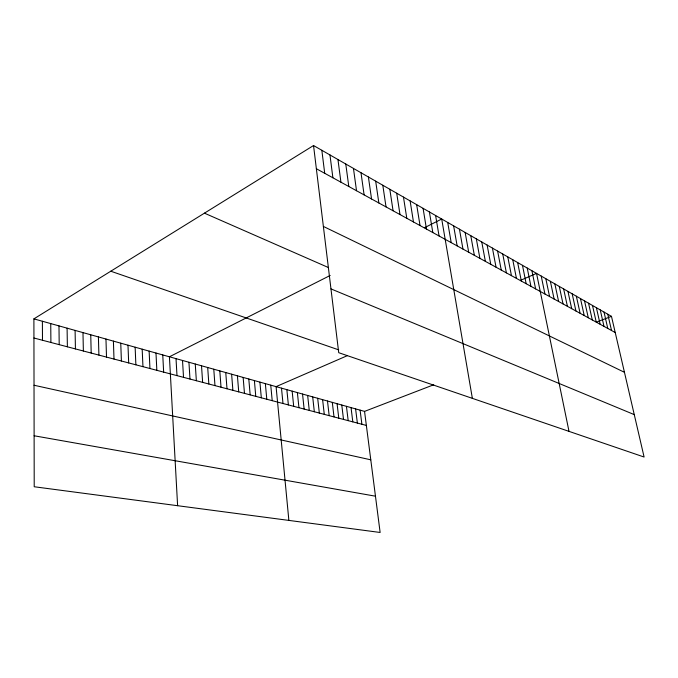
<?xml version="1.0" encoding="UTF-8"?>
<svg xmlns="http://www.w3.org/2000/svg" width="678" height="678" viewBox="0 0 678 678"><rect width="100%" height="100%" fill="white"/><g stroke="black" fill="none" stroke-linecap="round" stroke-linejoin="round"><path stroke-width="1.02" d="M33.9 318.872L364.552 411.393L380.129 532.467L34.214 486.753L33.9 318.872L313.541 145.533L611.471 316.346L644.1 457.031L338.72 352.696L313.541 145.533M330.178 275.454L169.424 356.789L177.611 505.703M424.598 227.681L441.709 219.019L472.363 398.359M347.458 355.603L276.082 386.638L288.87 520.407M520.56 280.328L536.535 273.378L569.011 431.377M364.552 411.393L433.7 384.773M596.64 322.058L611.471 316.346M34.12 435.768L375.459 496.194M34.027 385.24L370.781 459.811M33.934 338.008L366.357 425.428M110.785 271.217L338.712 349.865M330.966 288.896L634.261 414.614M204.442 213.163L328.499 267.581M323.372 226.427L624.446 372.307M316.363 168.729L615.226 332.534M607.776 314.228L611.531 330.508M604.03 312.083L607.785 328.457M600.242 309.905L603.996 326.372M596.394 307.702L600.149 324.27M592.496 305.464L596.25 322.126M588.546 303.202L592.292 319.965M584.538 300.905L588.292 317.77M580.478 298.574L584.224 315.541M576.359 296.21L580.105 313.278M572.181 293.82L575.927 310.99M567.944 291.387L571.69 308.668M563.647 288.93L567.393 306.312M559.291 286.43L563.028 303.922M554.875 283.896L558.604 301.498M550.383 281.328L554.112 299.04M545.832 278.717L549.561 296.54M541.222 276.065L544.934 294.006M531.916 270.734L535.62 288.904M527.23 268.047L530.933 286.328M522.475 265.327L526.17 283.718M517.653 262.555L521.34 281.073M512.763 259.75L516.433 278.387M507.788 256.903L511.449 275.658M502.745 254.013L506.398 272.887M497.618 251.072L501.262 270.073M492.423 248.089L496.042 267.208M487.135 245.063L490.753 264.31M481.77 241.987L485.372 261.361M476.32 238.859L479.905 258.36M470.778 235.681L474.346 255.318M465.15 232.461L468.701 252.224M459.438 229.181L462.972 249.08M453.624 225.842L457.142 245.885M447.717 222.46L451.209 242.639M435.607 215.511L439.056 235.978M429.394 211.951L432.818 232.562M423.08 208.332L426.479 229.088M416.656 204.654L420.029 225.545M410.122 200.9L413.47 221.952M403.469 197.095L406.792 218.291M396.706 193.213L399.995 214.562M389.816 189.264L393.071 210.773M382.807 185.247L386.028 206.909M375.671 181.153L378.849 202.976M368.4 176.983L371.544 198.976M361.001 172.737L364.103 194.9M353.458 168.415L356.518 190.738M345.772 164.008L348.797 186.509M337.949 159.525L340.924 182.187M329.966 154.948L332.89 177.789M360.094 410.148L361.891 424.259M355.594 408.885L357.374 423.064M321.838 150.287L324.711 173.305M351.043 407.614L352.806 421.869M346.433 406.325L348.187 420.648M341.78 405.02L343.509 419.419M337.068 403.698L338.788 418.182M332.305 402.368L334.008 416.919M327.491 401.02L329.169 415.648M322.618 399.656L324.279 414.368M317.685 398.274L319.33 413.063M312.694 396.884L314.321 411.749M307.651 395.469L309.261 410.41M302.541 394.037L304.134 409.063M297.379 392.596L298.947 407.698M292.15 391.13L293.693 406.325M286.853 389.647L288.379 404.927M281.497 388.155L282.997 403.512M270.751 385.146L272.209 400.673M265.361 383.638L266.793 399.249M259.911 382.112L261.318 397.808M254.394 380.57L255.767 396.35M248.801 379.002L250.157 394.876M243.148 377.417L244.47 393.376M237.419 375.815L238.724 391.867M231.622 374.197L232.893 390.333M225.757 372.553L226.994 388.782M219.808 370.891L221.02 387.206M213.79 369.205L214.968 385.621M207.697 367.501L208.841 384.011M201.519 365.773L202.637 382.375M195.264 364.027L196.349 380.722M188.933 362.247L189.984 379.044M182.518 360.459L183.526 377.349M176.017 358.637L176.992 375.629M162.754 354.925L163.652 372.12M155.982 353.035L156.847 370.332M149.126 351.111L149.948 368.518M142.177 349.17L142.956 366.679M135.134 347.195L135.871 364.815M127.989 345.195L128.676 362.925M120.752 343.17L121.396 361.01M113.404 341.119L113.997 359.069M105.963 339.034L106.505 357.094M98.403 336.924L98.903 355.094M90.75 334.779L91.191 353.069M82.979 332.601L83.369 351.009M75.097 330.398L75.428 348.924M67.097 328.16L67.376 346.805M58.978 325.889L59.198 344.653M50.74 323.584L50.909 342.475M42.383 321.245L42.485 340.254"/></g></svg>
